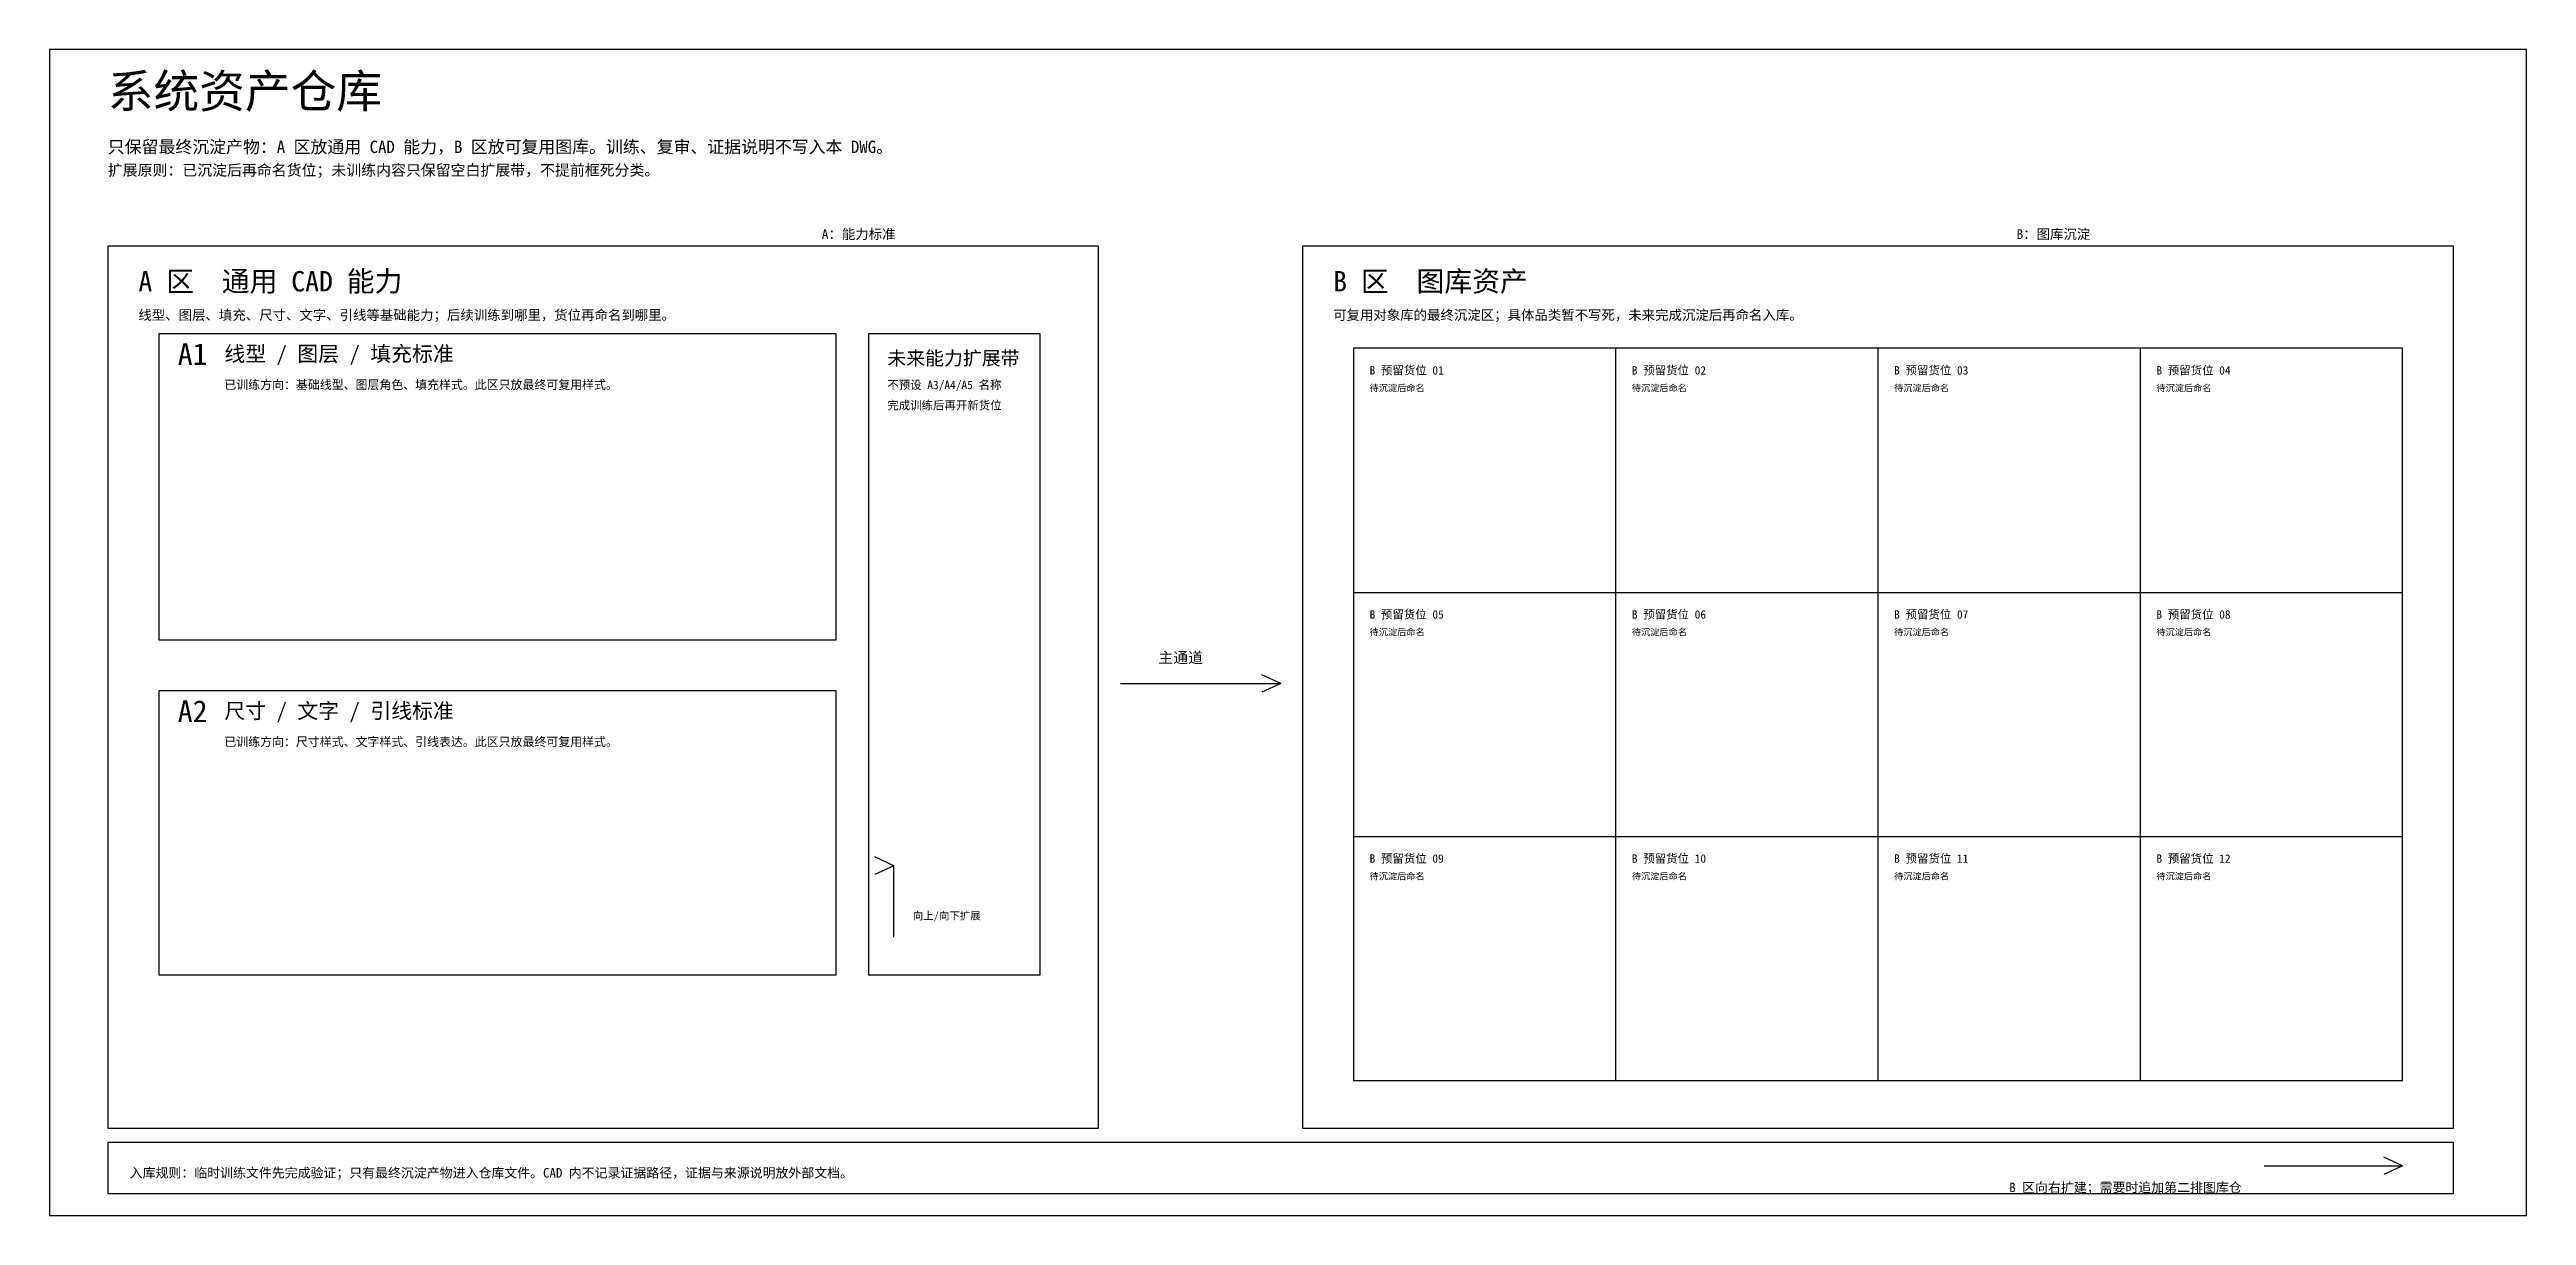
# Model space of a CAD drawing. Header units: millimetres. Extents: x -12000 to 22000, y -6200 to 9800.
import ezdxf

# ---------------------------------------------------------------- set-up
doc = ezdxf.new("R2010")
doc.units = ezdxf.units.MM
for name, color, linetype in [('ASSET_A_ACTIVE', 4, 'Continuous'), ('ASSET_A_FUTURE', 8, 'Continuous'), ('ASSET_B_SLOT', 8, 'Continuous'), ('ASSET_GUIDE', 7, 'Continuous'), ('ASSET_MAIN_A', 4, 'Continuous'), ('ASSET_MAIN_B', 3, 'Continuous'), ('ASSET_ROUTE', 6, 'Continuous'), ('ASSET_TEXT', 7, 'Continuous'), ('ASSET_WAREHOUSE_TITLE', 2, 'Continuous')]:
    doc.layers.add(name, color=color, linetype=linetype)
doc.styles.add('CODEX_CN_TEXT', font='SimSun.ttf')

msp = doc.modelspace()

# ---------------------------------------------------------------- linework, layer by layer
at = {"layer": 'ASSET_A_ACTIVE', "color": 4}
for p, q in [((-1200, 5900), (-10500, 5900)), ((-10500, 5900), (-10500, 1700)), ((-1200, 1700), (-1200, 5900)), ((-10500, 1700), (-1200, 1700)), ((-1200, 1000), (-10500, 1000)), ((-10500, 1000), (-10500, -2900)), ((-1200, -2900), (-1200, 1000)), ((-10500, -2900), (-1200, -2900))]:
    msp.add_line(p, q, dxfattribs=at)
at = {"layer": 'ASSET_A_FUTURE', "color": 8}
for p, q in [((1600, 5900), (-760, 5900)), ((-760, 5900), (-760, -2900)), ((1600, -2900), (1600, 5900)), ((-760, -2900), (1600, -2900))]:
    msp.add_line(p, q, dxfattribs=at)
at = {"layer": 'ASSET_B_SLOT', "color": 8}
for p, q in [((20300, 5700), (5900, 5700)), ((5900, 5700), (5900, -4350)), ((9500, -4350), (9500, 5700)), ((13100, -4350), (13100, 5700)), ((16700, -4350), (16700, 5700)), ((20300, -4350), (20300, 5700)), ((5900, 2350), (20300, 2350)), ((5900, -1000), (20300, -1000)), ((5900, -4350), (20300, -4350))]:
    msp.add_line(p, q, dxfattribs=at)
at = {"layer": 'ASSET_GUIDE', "color": 7}
for p, q in [((22000, 9800), (-12000, 9800)), ((-12000, 9800), (-12000, -6200)), ((22000, -6200), (22000, 9800)), ((21000, -5200), (-11200, -5200)), ((-11200, -5200), (-11200, -5900)), ((21000, -5900), (21000, -5200)), ((-11200, -5900), (21000, -5900)), ((-12000, -6200), (22000, -6200))]:
    msp.add_line(p, q, dxfattribs=at)
at = {"layer": 'ASSET_MAIN_A', "color": 4}
for p, q in [((2400, 7100), (-11200, 7100)), ((-11200, 7100), (-11200, -5000)), ((2400, -5000), (2400, 7100)), ((-11200, -5000), (2400, -5000))]:
    msp.add_line(p, q, dxfattribs=at)
at = {"layer": 'ASSET_MAIN_B', "color": 3}
for p, q in [((21000, 7100), (5200, 7100)), ((5200, 7100), (5200, -5000)), ((21000, -5000), (21000, 7100)), ((5200, -5000), (21000, -5000))]:
    msp.add_line(p, q, dxfattribs=at)
at = {"layer": 'ASSET_ROUTE', "color": 6}
for p, q in [((2700, 1100), (4900, 1100)), ((4900, 1100), (4640, 1220)), ((4900, 1100), (4640, 980)), ((-410, -1400), (-670, -1280)), ((-410, -1400), (-670, -1520)), ((-410, -2380), (-410, -1400)), ((20300, -5520), (20040, -5400)), ((18400, -5520), (20300, -5520)), ((20300, -5520), (20040, -5640))]:
    msp.add_line(p, q, dxfattribs=at)

# ---------------------------------------------------------------- texts
at = {"layer": 'ASSET_GUIDE', "color": 7, "style": 'CODEX_CN_TEXT'}
for s, height, p in [('只保留最终沉淀产物：A 区放通用 CAD 能力，B 区放可复用图库。训练、复审、证据说明不写入本 DWG。', 170, (-11200, 8380)), ('扩展原则：已沉淀后再命名货位；未训练内容只保留空白扩展带，不提前框死分类。', 150, (-11200, 8070)), ('A：能力标准', 135, (-1400, 7200)), ('B：图库沉淀', 135, (15000, 7200)), ('线型、图层、填充、尺寸、文字、引线等基础能力；后续训练到哪里，货位再命名到哪里。', 135, (-10780, 6090)), ('可复用对象库的最终沉淀区；具体品类暂不写死，未来完成沉淀后再命名入库。', 135, (5620, 6090)), ('B 预留货位 01', 115, (6120, 5340)), ('B 预留货位 02', 115, (9720, 5340)), ('B 预留货位 03', 115, (13320, 5340)), ('B 预留货位 04', 115, (16920, 5340)), ('已训练方向：基础线型、图层角色、填充样式。此区只放最终可复用样式。', 120, (-9600, 5140)), ('不预设 A3/A4/A5 名称', 115, (-500, 5140)), ('待沉淀后命名', 90, (6120, 5110)), ('待沉淀后命名', 90, (9720, 5110)), ('待沉淀后命名', 90, (13320, 5110)), ('待沉淀后命名', 90, (16920, 5110)), ('完成训练后再开新货位', 115, (-500, 4860)), ('B 预留货位 05', 115, (6120, 1990)), ('B 预留货位 06', 115, (9720, 1990)), ('B 预留货位 07', 115, (13320, 1990)), ('B 预留货位 08', 115, (16920, 1990)), ('待沉淀后命名', 90, (6120, 1760)), ('待沉淀后命名', 90, (9720, 1760)), ('待沉淀后命名', 90, (13320, 1760)), ('待沉淀后命名', 90, (16920, 1760)), ('已训练方向：尺寸样式、文字样式、引线表达。此区只放最终可复用样式。', 120, (-9600, 240)), ('B 预留货位 09', 115, (6120, -1360)), ('B 预留货位 10', 115, (9720, -1360)), ('B 预留货位 11', 115, (13320, -1360)), ('B 预留货位 12', 115, (16920, -1360)), ('待沉淀后命名', 90, (6120, -1590)), ('待沉淀后命名', 90, (9720, -1590)), ('待沉淀后命名', 90, (13320, -1590)), ('待沉淀后命名', 90, (16920, -1590)), ('入库规则：临时训练文件先完成验证；只有最终沉淀产物进入仓库文件。CAD 内不记录证据路径，证据与来源说明放外部文档。', 130, (-10900, -5680))]:
    msp.add_text(s, height=height, dxfattribs=at).set_placement(p)
at = {"layer": 'ASSET_ROUTE', "color": 6, "style": 'CODEX_CN_TEXT'}
for s, height, p in [('主通道', 150, (3220, 1380)), ('向上/向下扩展', 105, (-150, -2140)), ('B 区向右扩建；需要时追加第二排图库仓', 130, (14900, -5880))]:
    msp.add_text(s, height=height, dxfattribs=at).set_placement(p)
at = {"layer": 'ASSET_TEXT', "color": 7, "style": 'CODEX_CN_TEXT'}
for s, p in [('线型 / 图层 / 填充标准', (-9600, 5520)), ('尺寸 / 文字 / 引线标准', (-9600, 620))]:
    msp.add_text(s, height=210, dxfattribs=at).set_placement(p)
at = {"layer": 'ASSET_TEXT', "color": 8, "style": 'CODEX_CN_TEXT'}
msp.add_text('未来能力扩展带', height=190, dxfattribs=at).set_placement((-500, 5470))
at = {"layer": 'ASSET_WAREHOUSE_TITLE', "color": 2, "style": 'CODEX_CN_TEXT'}
msp.add_text('系统资产仓库', height=460, dxfattribs=at).set_placement((-11200, 9000))
at = {"layer": 'ASSET_WAREHOUSE_TITLE', "color": 4, "style": 'CODEX_CN_TEXT'}
for s, height, p in [('A 区  通用 CAD 能力', 280, (-10780, 6480)), ('A1', 300, (-10240, 5470)), ('A2', 300, (-10240, 570))]:
    msp.add_text(s, height=height, dxfattribs=at).set_placement(p)
at = {"layer": 'ASSET_WAREHOUSE_TITLE', "color": 3, "style": 'CODEX_CN_TEXT'}
msp.add_text('B 区  图库资产', height=280, dxfattribs=at).set_placement((5620, 6480))

doc.saveas('drawing.dxf')
